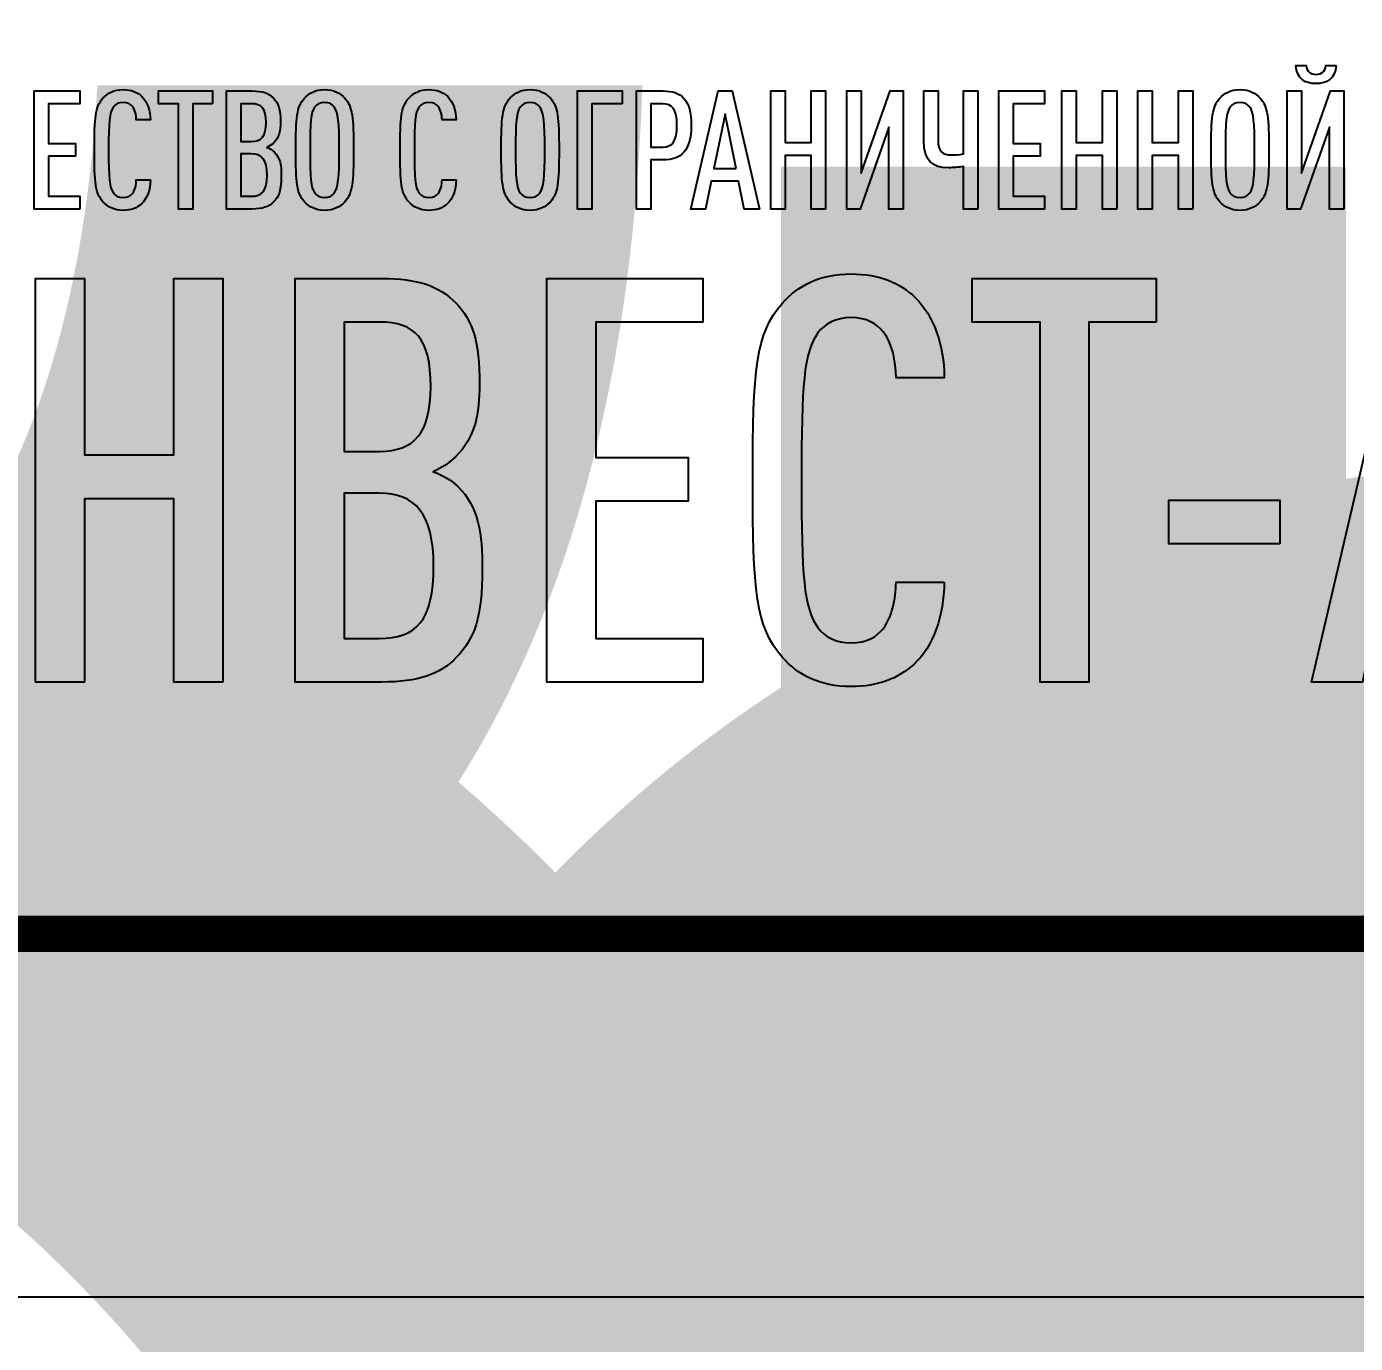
# Model space of a CAD drawing. Header units: millimetres. Extents: x 1642 to 8783, y 1095 to 5441.
# Drawn here: x 6138.16 to 6156.44, y 1174.39 to 1192.5 of the extents above; entities that cross this region are included whole.
import ezdxf
from ezdxf.enums import TextEntityAlignment as Align

# ---------------------------------------------------------------- set-up
doc = ezdxf.new("R2018")
doc.units = ezdxf.units.MM
doc.layers.add('layer 1', color=7, linetype='Continuous')
doc.layers.add('Размеры на чертеже', color=250, linetype='Continuous', lineweight=25)
doc.styles.add('-ISOCPEUR-', font='isocpeur.ttf')
doc.styles.get("Standard").update_dxf_attribs({"font": 'arial.ttf'})

# ---------------------------------------------------------------- blocks, each defined once
blk = doc.blocks.new('*U307')
blk.add_attdef('РАЗРАБОТАЛ', text='', height=2.5).set_placement((721.501, -264.224), align=Align.MIDDLE_LEFT)
at = {"flags": 8}
for tag, height, p in [('ДАТА', 2.5, (761.074, -264.402)), ('ЛИСТ', 3, (857.388, -271.915)), ('ЛИСТОВ', 3, (874.888, -271.915))]:
    blk.add_attdef(tag, text='', height=height, dxfattribs=at).set_placement(p, align=Align.MIDDLE_CENTER)
blk.add_attdef('ПРОВЕРИЛ', (721.749, -270.729), '', height=2.5)
at = {"lineweight": 30, "flags": 104}
for tag, p in [('ТЕПЛОВЫЕ_СЕТИ', (801, -269.5)), ('ИМЯ_ЧЕРТЕЖА', (801, -284.5))]:
    blk.add_attdef(tag, text='', height=3, dxfattribs=at).set_placement(p, align=Align.MIDDLE_CENTER)
at = {"style": '-ISOCPEUR-', "flags": 8}
blk.add_attdef('ФОРМАТ', text='', height=3, dxfattribs=at).set_placement((851.972, -294.745), align=Align.MIDDLE_CENTER)
blk = doc.blocks.new('Лого')
at = {"layer": 'layer 1', "color": 159}
for points, knots in [([(6.6198, 2.3792), (6.6198, 2.3792), (6.5883, 2.3792), (6.5883, 2.3792), (6.5883, 2.3792), (6.5862, 2.3604), (6.5751, 2.3523), (6.5583, 2.3523), (6.5583, 2.3523), (6.5415, 2.3523), (6.5304, 2.3604), (6.5283, 2.3792), (6.5283, 2.3792), (6.5283, 2.3792), (6.4968, 2.3792), (6.4968, 2.3792), (6.4968, 2.3792), (6.4994, 2.3391), (6.5243, 2.3239), (6.5583, 2.3239), (6.5583, 2.3239), (6.5923, 2.3239), (6.6172, 2.3391), (6.6198, 2.3792)], [0, 0, 0, 0, 0.142857, 0.142857, 0.142857, 0.142857, 0.285714, 0.285714, 0.285714, 0.285714, 0.428571, 0.428571, 0.428571, 0.428571, 0.571429, 0.571429, 0.571429, 0.571429, 0.714286, 0.714286, 0.714286, 0.714286, 1, 1, 1, 1]), ([(2.7733, 1.9399), (2.7733, 1.9399), (2.7733, 1.979), (2.7733, 1.979), (2.7733, 1.979), (2.7733, 1.979), (2.6773, 1.979), (2.6773, 1.979), (2.6773, 1.979), (2.6773, 1.979), (2.6773, 2.1019), (2.6773, 2.1019), (2.6773, 2.1019), (2.6773, 2.1019), (2.7601, 2.1019), (2.7601, 2.1019), (2.7601, 2.1019), (2.7601, 2.1019), (2.7601, 2.141), (2.7601, 2.141), (2.7601, 2.141), (2.7601, 2.141), (2.6773, 2.141), (2.6773, 2.141), (2.6773, 2.141), (2.6773, 2.141), (2.6773, 2.2624), (2.6773, 2.2624), (2.6773, 2.2624), (2.6773, 2.2624), (2.7733, 2.2624), (2.7733, 2.2624), (2.7733, 2.2624), (2.7733, 2.2624), (2.7733, 2.3015), (2.7733, 2.3015), (2.7733, 2.3015), (2.7733, 2.3015), (2.6336, 2.3015), (2.6336, 2.3015), (2.6336, 2.3015), (2.6336, 2.3015), (2.6336, 1.9399), (2.6336, 1.9399), (2.6336, 1.9399), (2.6336, 1.9399), (2.7733, 1.9399), (2.7733, 1.9399)], [0, 0, 0, 0, 0.076923, 0.076923, 0.076923, 0.076923, 0.153846, 0.153846, 0.153846, 0.153846, 0.230769, 0.230769, 0.230769, 0.230769, 0.307692, 0.307692, 0.307692, 0.307692, 0.384615, 0.384615, 0.384615, 0.384615, 0.461538, 0.461538, 0.461538, 0.461538, 0.538462, 0.538462, 0.538462, 0.538462, 0.615385, 0.615385, 0.615385, 0.615385, 0.692308, 0.692308, 0.692308, 0.692308, 0.769231, 0.769231, 0.769231, 0.769231, 0.846154, 0.846154, 0.846154, 0.846154, 1, 1, 1, 1]), ([(2.9897, 2.0293), (2.9897, 2.0293), (2.9465, 2.0293), (2.9465, 2.0293), (2.9465, 2.0293), (2.946, 2.014), (2.9429, 1.9983), (2.9348, 1.9876), (2.9348, 1.9876), (2.9292, 1.9805), (2.9201, 1.9749), (2.9064, 1.9749), (2.9064, 1.9749), (2.8921, 1.9749), (2.8825, 1.9805), (2.8764, 1.9886), (2.8764, 1.9886), (2.8637, 2.0059), (2.8617, 2.0349), (2.8617, 2.1207), (2.8617, 2.1207), (2.8617, 2.2065), (2.8637, 2.2355), (2.8764, 2.2528), (2.8764, 2.2528), (2.8825, 2.2609), (2.8921, 2.2665), (2.9064, 2.2665), (2.9064, 2.2665), (2.9201, 2.2665), (2.9292, 2.2609), (2.9348, 2.2538), (2.9348, 2.2538), (2.9434, 2.2431), (2.946, 2.2279), (2.9465, 2.2126), (2.9465, 2.2126), (2.9465, 2.2126), (2.9897, 2.2126), (2.9897, 2.2126), (2.9897, 2.2126), (2.9891, 2.2421), (2.9805, 2.268), (2.9638, 2.2843), (2.9638, 2.2843), (2.9495, 2.298), (2.9318, 2.3056), (2.9064, 2.3056), (2.9064, 2.3056), (2.8779, 2.3056), (2.8581, 2.2949), (2.8444, 2.2792), (2.8444, 2.2792), (2.8205, 2.2517), (2.818, 2.2208), (2.818, 2.1207), (2.818, 2.1207), (2.818, 2.0206), (2.8205, 1.9897), (2.8444, 1.9622), (2.8444, 1.9622), (2.8581, 1.9465), (2.8779, 1.9358), (2.9064, 1.9358), (2.9064, 1.9358), (2.9302, 1.9358), (2.948, 1.9429), (2.9622, 1.9556), (2.9622, 1.9556), (2.98, 1.9719), (2.9891, 1.9988), (2.9897, 2.0293)], [0, 0, 0, 0, 0.052632, 0.052632, 0.052632, 0.052632, 0.105263, 0.105263, 0.105263, 0.105263, 0.157895, 0.157895, 0.157895, 0.157895, 0.210526, 0.210526, 0.210526, 0.210526, 0.263158, 0.263158, 0.263158, 0.263158, 0.315789, 0.315789, 0.315789, 0.315789, 0.368421, 0.368421, 0.368421, 0.368421, 0.421053, 0.421053, 0.421053, 0.421053, 0.473684, 0.473684, 0.473684, 0.473684, 0.526316, 0.526316, 0.526316, 0.526316, 0.578947, 0.578947, 0.578947, 0.578947, 0.631579, 0.631579, 0.631579, 0.631579, 0.684211, 0.684211, 0.684211, 0.684211, 0.736842, 0.736842, 0.736842, 0.736842, 0.789474, 0.789474, 0.789474, 0.789474, 0.842105, 0.842105, 0.842105, 0.842105, 0.894737, 0.894737, 0.894737, 0.894737, 1, 1, 1, 1]), ([(3.1796, 2.2624), (3.1796, 2.2624), (3.1796, 2.3015), (3.1796, 2.3015), (3.1796, 2.3015), (3.1796, 2.3015), (3.0145, 2.3015), (3.0145, 2.3015), (3.0145, 2.3015), (3.0145, 2.3015), (3.0145, 2.2624), (3.0145, 2.2624), (3.0145, 2.2624), (3.0145, 2.2624), (3.0755, 2.2624), (3.0755, 2.2624), (3.0755, 2.2624), (3.0755, 2.2624), (3.0755, 1.9399), (3.0755, 1.9399), (3.0755, 1.9399), (3.0755, 1.9399), (3.1192, 1.9399), (3.1192, 1.9399), (3.1192, 1.9399), (3.1192, 1.9399), (3.1192, 2.2624), (3.1192, 2.2624), (3.1192, 2.2624), (3.1192, 2.2624), (3.1796, 2.2624), (3.1796, 2.2624)], [0, 0, 0, 0, 0.111111, 0.111111, 0.111111, 0.111111, 0.222222, 0.222222, 0.222222, 0.222222, 0.333333, 0.333333, 0.333333, 0.333333, 0.444444, 0.444444, 0.444444, 0.444444, 0.555556, 0.555556, 0.555556, 0.555556, 0.666667, 0.666667, 0.666667, 0.666667, 0.777778, 0.777778, 0.777778, 0.777778, 1, 1, 1, 1]), ([(3.3904, 2.0415), (3.3904, 2.0725), (3.3874, 2.0968), (3.3686, 2.1151), (3.3686, 2.1151), (3.3625, 2.1207), (3.3543, 2.1258), (3.3462, 2.1283), (3.3462, 2.1283), (3.3533, 2.1314), (3.3604, 2.1359), (3.3665, 2.142), (3.3665, 2.142), (3.3843, 2.1593), (3.3879, 2.1806), (3.3879, 2.2065), (3.3879, 2.2065), (3.3879, 2.2457), (3.3823, 2.2634), (3.3665, 2.2797), (3.3665, 2.2797), (3.3518, 2.2949), (3.3325, 2.3015), (3.3005, 2.3015), (3.3005, 2.3015), (3.3005, 2.3015), (3.2228, 2.3015), (3.2228, 2.3015), (3.2228, 2.3015), (3.2228, 2.3015), (3.2228, 1.9399), (3.2228, 1.9399), (3.2228, 1.9399), (3.2228, 1.9399), (3.3005, 1.9399), (3.3005, 1.9399), (3.3005, 1.9399), (3.3325, 1.9399), (3.3523, 1.9465), (3.367, 1.9617), (3.367, 1.9617), (3.3833, 1.9785), (3.3904, 1.9978), (3.3904, 2.0415)], [0, 0, 0, 0, 0.083333, 0.083333, 0.083333, 0.083333, 0.166667, 0.166667, 0.166667, 0.166667, 0.25, 0.25, 0.25, 0.25, 0.333333, 0.333333, 0.333333, 0.333333, 0.416667, 0.416667, 0.416667, 0.416667, 0.5, 0.5, 0.5, 0.5, 0.583333, 0.583333, 0.583333, 0.583333, 0.666667, 0.666667, 0.666667, 0.666667, 0.75, 0.75, 0.75, 0.75, 0.833333, 0.833333, 0.833333, 0.833333, 1, 1, 1, 1]), ([(3.6114, 2.1207), (3.6114, 2.2208), (3.6083, 2.2533), (3.5849, 2.2792), (3.5849, 2.2792), (3.5707, 2.2949), (3.5514, 2.3056), (3.523, 2.3056), (3.523, 2.3056), (3.4945, 2.3056), (3.4752, 2.2949), (3.461, 2.2792), (3.461, 2.2792), (3.4376, 2.2533), (3.4346, 2.2208), (3.4346, 2.1207), (3.4346, 2.1207), (3.4346, 2.0206), (3.4376, 1.9881), (3.461, 1.9622), (3.461, 1.9622), (3.4752, 1.9465), (3.4945, 1.9358), (3.523, 1.9358), (3.523, 1.9358), (3.5514, 1.9358), (3.5707, 1.9465), (3.5849, 1.9622), (3.5849, 1.9622), (3.6083, 1.9881), (3.6114, 2.0206), (3.6114, 2.1207)], [0, 0, 0, 0, 0.111111, 0.111111, 0.111111, 0.111111, 0.222222, 0.222222, 0.222222, 0.222222, 0.333333, 0.333333, 0.333333, 0.333333, 0.444444, 0.444444, 0.444444, 0.444444, 0.555556, 0.555556, 0.555556, 0.555556, 0.666667, 0.666667, 0.666667, 0.666667, 0.777778, 0.777778, 0.777778, 0.777778, 1, 1, 1, 1]), ([(3.9258, 2.0293), (3.9258, 2.0293), (3.8826, 2.0293), (3.8826, 2.0293), (3.8826, 2.0293), (3.8821, 2.014), (3.879, 1.9983), (3.8709, 1.9876), (3.8709, 1.9876), (3.8653, 1.9805), (3.8562, 1.9749), (3.8425, 1.9749), (3.8425, 1.9749), (3.8282, 1.9749), (3.8186, 1.9805), (3.8125, 1.9886), (3.8125, 1.9886), (3.7998, 2.0059), (3.7978, 2.0349), (3.7978, 2.1207), (3.7978, 2.1207), (3.7978, 2.2065), (3.7998, 2.2355), (3.8125, 2.2528), (3.8125, 2.2528), (3.8186, 2.2609), (3.8282, 2.2665), (3.8425, 2.2665), (3.8425, 2.2665), (3.8562, 2.2665), (3.8653, 2.2609), (3.8709, 2.2538), (3.8709, 2.2538), (3.8795, 2.2431), (3.8821, 2.2279), (3.8826, 2.2126), (3.8826, 2.2126), (3.8826, 2.2126), (3.9258, 2.2126), (3.9258, 2.2126), (3.9258, 2.2126), (3.9252, 2.2421), (3.9166, 2.268), (3.8999, 2.2843), (3.8999, 2.2843), (3.8856, 2.298), (3.8679, 2.3056), (3.8425, 2.3056), (3.8425, 2.3056), (3.814, 2.3056), (3.7942, 2.2949), (3.7805, 2.2792), (3.7805, 2.2792), (3.7566, 2.2517), (3.7541, 2.2208), (3.7541, 2.1207), (3.7541, 2.1207), (3.7541, 2.0206), (3.7566, 1.9897), (3.7805, 1.9622), (3.7805, 1.9622), (3.7942, 1.9465), (3.814, 1.9358), (3.8425, 1.9358), (3.8425, 1.9358), (3.8663, 1.9358), (3.8841, 1.9429), (3.8983, 1.9556), (3.8983, 1.9556), (3.9161, 1.9719), (3.9252, 1.9988), (3.9258, 2.0293)], [0, 0, 0, 0, 0.052632, 0.052632, 0.052632, 0.052632, 0.105263, 0.105263, 0.105263, 0.105263, 0.157895, 0.157895, 0.157895, 0.157895, 0.210526, 0.210526, 0.210526, 0.210526, 0.263158, 0.263158, 0.263158, 0.263158, 0.315789, 0.315789, 0.315789, 0.315789, 0.368421, 0.368421, 0.368421, 0.368421, 0.421053, 0.421053, 0.421053, 0.421053, 0.473684, 0.473684, 0.473684, 0.473684, 0.526316, 0.526316, 0.526316, 0.526316, 0.578947, 0.578947, 0.578947, 0.578947, 0.631579, 0.631579, 0.631579, 0.631579, 0.684211, 0.684211, 0.684211, 0.684211, 0.736842, 0.736842, 0.736842, 0.736842, 0.789474, 0.789474, 0.789474, 0.789474, 0.842105, 0.842105, 0.842105, 0.842105, 0.894737, 0.894737, 0.894737, 0.894737, 1, 1, 1, 1]), ([(4.2407, 2.1207), (4.2407, 2.2208), (4.2376, 2.2533), (4.2143, 2.2792), (4.2143, 2.2792), (4.2, 2.2949), (4.1807, 2.3056), (4.1523, 2.3056), (4.1523, 2.3056), (4.1238, 2.3056), (4.1045, 2.2949), (4.0903, 2.2792), (4.0903, 2.2792), (4.067, 2.2533), (4.0639, 2.2208), (4.0639, 2.1207), (4.0639, 2.1207), (4.0639, 2.0206), (4.067, 1.9881), (4.0903, 1.9622), (4.0903, 1.9622), (4.1045, 1.9465), (4.1238, 1.9358), (4.1523, 1.9358), (4.1523, 1.9358), (4.1807, 1.9358), (4.2, 1.9465), (4.2143, 1.9622), (4.2143, 1.9622), (4.2376, 1.9881), (4.2407, 2.0206), (4.2407, 2.1207)], [0, 0, 0, 0, 0.111111, 0.111111, 0.111111, 0.111111, 0.222222, 0.222222, 0.222222, 0.222222, 0.333333, 0.333333, 0.333333, 0.333333, 0.444444, 0.444444, 0.444444, 0.444444, 0.555556, 0.555556, 0.555556, 0.555556, 0.666667, 0.666667, 0.666667, 0.666667, 0.777778, 0.777778, 0.777778, 0.777778, 1, 1, 1, 1]), ([(4.4337, 2.2624), (4.4337, 2.2624), (4.4337, 2.3015), (4.4337, 2.3015), (4.4337, 2.3015), (4.4337, 2.3015), (4.297, 2.3015), (4.297, 2.3015), (4.297, 2.3015), (4.297, 2.3015), (4.297, 1.9399), (4.297, 1.9399), (4.297, 1.9399), (4.297, 1.9399), (4.3407, 1.9399), (4.3407, 1.9399), (4.3407, 1.9399), (4.3407, 1.9399), (4.3407, 2.2624), (4.3407, 2.2624), (4.3407, 2.2624), (4.3407, 2.2624), (4.4337, 2.2624), (4.4337, 2.2624)], [0, 0, 0, 0, 0.142857, 0.142857, 0.142857, 0.142857, 0.285714, 0.285714, 0.285714, 0.285714, 0.428571, 0.428571, 0.428571, 0.428571, 0.571429, 0.571429, 0.571429, 0.571429, 0.714286, 0.714286, 0.714286, 0.714286, 1, 1, 1, 1]), ([(4.6455, 2.1959), (4.6455, 2.2761), (4.6145, 2.3015), (4.5596, 2.3015), (4.5596, 2.3015), (4.5596, 2.3015), (4.4784, 2.3015), (4.4784, 2.3015), (4.4784, 2.3015), (4.4784, 2.3015), (4.4784, 1.9399), (4.4784, 1.9399), (4.4784, 1.9399), (4.4784, 1.9399), (4.522, 1.9399), (4.522, 1.9399), (4.522, 1.9399), (4.522, 1.9399), (4.522, 2.0907), (4.522, 2.0907), (4.522, 2.0907), (4.522, 2.0907), (4.5596, 2.0907), (4.5596, 2.0907), (4.5596, 2.0907), (4.6135, 2.0907), (4.6455, 2.1166), (4.6455, 2.1959)], [0, 0, 0, 0, 0.125, 0.125, 0.125, 0.125, 0.25, 0.25, 0.25, 0.25, 0.375, 0.375, 0.375, 0.375, 0.5, 0.5, 0.5, 0.5, 0.625, 0.625, 0.625, 0.625, 0.75, 0.75, 0.75, 0.75, 1, 1, 1, 1]), ([(4.8542, 1.9399), (4.8542, 1.9399), (4.7704, 2.3015), (4.7704, 2.3015), (4.7704, 2.3015), (4.7704, 2.3015), (4.7283, 2.3015), (4.7283, 2.3015), (4.7283, 2.3015), (4.7283, 2.3015), (4.6439, 1.9399), (4.6439, 1.9399), (4.6439, 1.9399), (4.6439, 1.9399), (4.6897, 1.9399), (4.6897, 1.9399), (4.6897, 1.9399), (4.6897, 1.9399), (4.7069, 2.0252), (4.7069, 2.0252), (4.7069, 2.0252), (4.7069, 2.0252), (4.7907, 2.0252), (4.7907, 2.0252), (4.7907, 2.0252), (4.7907, 2.0252), (4.808, 1.9399), (4.808, 1.9399), (4.808, 1.9399), (4.808, 1.9399), (4.8542, 1.9399), (4.8542, 1.9399)], [0, 0, 0, 0, 0.111111, 0.111111, 0.111111, 0.111111, 0.222222, 0.222222, 0.222222, 0.222222, 0.333333, 0.333333, 0.333333, 0.333333, 0.444444, 0.444444, 0.444444, 0.444444, 0.555556, 0.555556, 0.555556, 0.555556, 0.666667, 0.666667, 0.666667, 0.666667, 0.777778, 0.777778, 0.777778, 0.777778, 1, 1, 1, 1]), ([(5.0569, 1.9399), (5.0569, 1.9399), (5.0569, 2.3015), (5.0569, 2.3015), (5.0569, 2.3015), (5.0569, 2.3015), (5.0132, 2.3015), (5.0132, 2.3015), (5.0132, 2.3015), (5.0132, 2.3015), (5.0132, 2.1436), (5.0132, 2.1436), (5.0132, 2.1436), (5.0132, 2.1436), (4.933, 2.1436), (4.933, 2.1436), (4.933, 2.1436), (4.933, 2.1436), (4.933, 2.3015), (4.933, 2.3015), (4.933, 2.3015), (4.933, 2.3015), (4.8893, 2.3015), (4.8893, 2.3015), (4.8893, 2.3015), (4.8893, 2.3015), (4.8893, 1.9399), (4.8893, 1.9399), (4.8893, 1.9399), (4.8893, 1.9399), (4.933, 1.9399), (4.933, 1.9399), (4.933, 1.9399), (4.933, 1.9399), (4.933, 2.1039), (4.933, 2.1039), (4.933, 2.1039), (4.933, 2.1039), (5.0132, 2.1039), (5.0132, 2.1039), (5.0132, 2.1039), (5.0132, 2.1039), (5.0132, 1.9399), (5.0132, 1.9399), (5.0132, 1.9399), (5.0132, 1.9399), (5.0569, 1.9399), (5.0569, 1.9399)], [0, 0, 0, 0, 0.076923, 0.076923, 0.076923, 0.076923, 0.153846, 0.153846, 0.153846, 0.153846, 0.230769, 0.230769, 0.230769, 0.230769, 0.307692, 0.307692, 0.307692, 0.307692, 0.384615, 0.384615, 0.384615, 0.384615, 0.461538, 0.461538, 0.461538, 0.461538, 0.538462, 0.538462, 0.538462, 0.538462, 0.615385, 0.615385, 0.615385, 0.615385, 0.692308, 0.692308, 0.692308, 0.692308, 0.769231, 0.769231, 0.769231, 0.769231, 0.846154, 0.846154, 0.846154, 0.846154, 1, 1, 1, 1]), ([(5.2946, 1.9399), (5.2946, 1.9399), (5.2946, 2.3015), (5.2946, 2.3015), (5.2946, 2.3015), (5.2946, 2.3015), (5.2545, 2.3015), (5.2545, 2.3015), (5.2545, 2.3015), (5.2545, 2.3015), (5.1656, 2.0501), (5.1656, 2.0501), (5.1656, 2.0501), (5.1656, 2.0501), (5.1656, 2.3015), (5.1656, 2.3015), (5.1656, 2.3015), (5.1656, 2.3015), (5.1219, 2.3015), (5.1219, 2.3015), (5.1219, 2.3015), (5.1219, 2.3015), (5.1219, 1.9399), (5.1219, 1.9399), (5.1219, 1.9399), (5.1219, 1.9399), (5.1625, 1.9399), (5.1625, 1.9399), (5.1625, 1.9399), (5.1625, 1.9399), (5.2509, 2.1908), (5.2509, 2.1908), (5.2509, 2.1908), (5.2509, 2.1908), (5.2509, 1.9399), (5.2509, 1.9399), (5.2509, 1.9399), (5.2509, 1.9399), (5.2946, 1.9399), (5.2946, 1.9399)], [0, 0, 0, 0, 0.090909, 0.090909, 0.090909, 0.090909, 0.181818, 0.181818, 0.181818, 0.181818, 0.272727, 0.272727, 0.272727, 0.272727, 0.363636, 0.363636, 0.363636, 0.363636, 0.454545, 0.454545, 0.454545, 0.454545, 0.545455, 0.545455, 0.545455, 0.545455, 0.636364, 0.636364, 0.636364, 0.636364, 0.727273, 0.727273, 0.727273, 0.727273, 0.818182, 0.818182, 0.818182, 0.818182, 1, 1, 1, 1]), ([(5.5227, 1.9399), (5.5227, 1.9399), (5.5227, 2.3015), (5.5227, 2.3015), (5.5227, 2.3015), (5.5227, 2.3015), (5.479, 2.3015), (5.479, 2.3015), (5.479, 2.3015), (5.479, 2.3015), (5.479, 2.1085), (5.479, 2.1085), (5.479, 2.1085), (5.4658, 2.1065), (5.4546, 2.1055), (5.4404, 2.1055), (5.4404, 2.1055), (5.4165, 2.1055), (5.4013, 2.1141), (5.4013, 2.1532), (5.4013, 2.1532), (5.4013, 2.1532), (5.4013, 2.3015), (5.4013, 2.3015), (5.4013, 2.3015), (5.4013, 2.3015), (5.3576, 2.3015), (5.3576, 2.3015), (5.3576, 2.3015), (5.3576, 2.3015), (5.3576, 2.1486), (5.3576, 2.1486), (5.3576, 2.1486), (5.3576, 2.0867), (5.384, 2.0664), (5.4338, 2.0664), (5.4338, 2.0664), (5.4485, 2.0664), (5.4627, 2.0674), (5.479, 2.0699), (5.479, 2.0699), (5.479, 2.0699), (5.479, 1.9399), (5.479, 1.9399), (5.479, 1.9399), (5.479, 1.9399), (5.5227, 1.9399), (5.5227, 1.9399)], [0, 0, 0, 0, 0.076923, 0.076923, 0.076923, 0.076923, 0.153846, 0.153846, 0.153846, 0.153846, 0.230769, 0.230769, 0.230769, 0.230769, 0.307692, 0.307692, 0.307692, 0.307692, 0.384615, 0.384615, 0.384615, 0.384615, 0.461538, 0.461538, 0.461538, 0.461538, 0.538462, 0.538462, 0.538462, 0.538462, 0.615385, 0.615385, 0.615385, 0.615385, 0.692308, 0.692308, 0.692308, 0.692308, 0.769231, 0.769231, 0.769231, 0.769231, 0.846154, 0.846154, 0.846154, 0.846154, 1, 1, 1, 1]), ([(5.7273, 1.9399), (5.7273, 1.9399), (5.7273, 1.979), (5.7273, 1.979), (5.7273, 1.979), (5.7273, 1.979), (5.6314, 1.979), (5.6314, 1.979), (5.6314, 1.979), (5.6314, 1.979), (5.6314, 2.1019), (5.6314, 2.1019), (5.6314, 2.1019), (5.6314, 2.1019), (5.7141, 2.1019), (5.7141, 2.1019), (5.7141, 2.1019), (5.7141, 2.1019), (5.7141, 2.141), (5.7141, 2.141), (5.7141, 2.141), (5.7141, 2.141), (5.6314, 2.141), (5.6314, 2.141), (5.6314, 2.141), (5.6314, 2.141), (5.6314, 2.2624), (5.6314, 2.2624), (5.6314, 2.2624), (5.6314, 2.2624), (5.7273, 2.2624), (5.7273, 2.2624), (5.7273, 2.2624), (5.7273, 2.2624), (5.7273, 2.3015), (5.7273, 2.3015), (5.7273, 2.3015), (5.7273, 2.3015), (5.5877, 2.3015), (5.5877, 2.3015), (5.5877, 2.3015), (5.5877, 2.3015), (5.5877, 1.9399), (5.5877, 1.9399), (5.5877, 1.9399), (5.5877, 1.9399), (5.7273, 1.9399), (5.7273, 1.9399)], [0, 0, 0, 0, 0.076923, 0.076923, 0.076923, 0.076923, 0.153846, 0.153846, 0.153846, 0.153846, 0.230769, 0.230769, 0.230769, 0.230769, 0.307692, 0.307692, 0.307692, 0.307692, 0.384615, 0.384615, 0.384615, 0.384615, 0.461538, 0.461538, 0.461538, 0.461538, 0.538462, 0.538462, 0.538462, 0.538462, 0.615385, 0.615385, 0.615385, 0.615385, 0.692308, 0.692308, 0.692308, 0.692308, 0.769231, 0.769231, 0.769231, 0.769231, 0.846154, 0.846154, 0.846154, 0.846154, 1, 1, 1, 1]), ([(5.9483, 1.9399), (5.9483, 1.9399), (5.9483, 2.3015), (5.9483, 2.3015), (5.9483, 2.3015), (5.9483, 2.3015), (5.9046, 2.3015), (5.9046, 2.3015), (5.9046, 2.3015), (5.9046, 2.3015), (5.9046, 2.1436), (5.9046, 2.1436), (5.9046, 2.1436), (5.9046, 2.1436), (5.8244, 2.1436), (5.8244, 2.1436), (5.8244, 2.1436), (5.8244, 2.1436), (5.8244, 2.3015), (5.8244, 2.3015), (5.8244, 2.3015), (5.8244, 2.3015), (5.7807, 2.3015), (5.7807, 2.3015), (5.7807, 2.3015), (5.7807, 2.3015), (5.7807, 1.9399), (5.7807, 1.9399), (5.7807, 1.9399), (5.7807, 1.9399), (5.8244, 1.9399), (5.8244, 1.9399), (5.8244, 1.9399), (5.8244, 1.9399), (5.8244, 2.1039), (5.8244, 2.1039), (5.8244, 2.1039), (5.8244, 2.1039), (5.9046, 2.1039), (5.9046, 2.1039), (5.9046, 2.1039), (5.9046, 2.1039), (5.9046, 1.9399), (5.9046, 1.9399), (5.9046, 1.9399), (5.9046, 1.9399), (5.9483, 1.9399), (5.9483, 1.9399)], [0, 0, 0, 0, 0.076923, 0.076923, 0.076923, 0.076923, 0.153846, 0.153846, 0.153846, 0.153846, 0.230769, 0.230769, 0.230769, 0.230769, 0.307692, 0.307692, 0.307692, 0.307692, 0.384615, 0.384615, 0.384615, 0.384615, 0.461538, 0.461538, 0.461538, 0.461538, 0.538462, 0.538462, 0.538462, 0.538462, 0.615385, 0.615385, 0.615385, 0.615385, 0.692308, 0.692308, 0.692308, 0.692308, 0.769231, 0.769231, 0.769231, 0.769231, 0.846154, 0.846154, 0.846154, 0.846154, 1, 1, 1, 1]), ([(6.1809, 1.9399), (6.1809, 1.9399), (6.1809, 2.3015), (6.1809, 2.3015), (6.1809, 2.3015), (6.1809, 2.3015), (6.1372, 2.3015), (6.1372, 2.3015), (6.1372, 2.3015), (6.1372, 2.3015), (6.1372, 2.1436), (6.1372, 2.1436), (6.1372, 2.1436), (6.1372, 2.1436), (6.057, 2.1436), (6.057, 2.1436), (6.057, 2.1436), (6.057, 2.1436), (6.057, 2.3015), (6.057, 2.3015), (6.057, 2.3015), (6.057, 2.3015), (6.0133, 2.3015), (6.0133, 2.3015), (6.0133, 2.3015), (6.0133, 2.3015), (6.0133, 1.9399), (6.0133, 1.9399), (6.0133, 1.9399), (6.0133, 1.9399), (6.057, 1.9399), (6.057, 1.9399), (6.057, 1.9399), (6.057, 1.9399), (6.057, 2.1039), (6.057, 2.1039), (6.057, 2.1039), (6.057, 2.1039), (6.1372, 2.1039), (6.1372, 2.1039), (6.1372, 2.1039), (6.1372, 2.1039), (6.1372, 1.9399), (6.1372, 1.9399), (6.1372, 1.9399), (6.1372, 1.9399), (6.1809, 1.9399), (6.1809, 1.9399)], [0, 0, 0, 0, 0.076923, 0.076923, 0.076923, 0.076923, 0.153846, 0.153846, 0.153846, 0.153846, 0.230769, 0.230769, 0.230769, 0.230769, 0.307692, 0.307692, 0.307692, 0.307692, 0.384615, 0.384615, 0.384615, 0.384615, 0.461538, 0.461538, 0.461538, 0.461538, 0.538462, 0.538462, 0.538462, 0.538462, 0.615385, 0.615385, 0.615385, 0.615385, 0.692308, 0.692308, 0.692308, 0.692308, 0.769231, 0.769231, 0.769231, 0.769231, 0.846154, 0.846154, 0.846154, 0.846154, 1, 1, 1, 1]), ([(6.4141, 2.1207), (6.4141, 2.2208), (6.411, 2.2533), (6.3877, 2.2792), (6.3877, 2.2792), (6.3734, 2.2949), (6.3541, 2.3056), (6.3257, 2.3056), (6.3257, 2.3056), (6.2972, 2.3056), (6.2779, 2.2949), (6.2637, 2.2792), (6.2637, 2.2792), (6.2404, 2.2533), (6.2373, 2.2208), (6.2373, 2.1207), (6.2373, 2.1207), (6.2373, 2.0206), (6.2404, 1.9881), (6.2637, 1.9622), (6.2637, 1.9622), (6.2779, 1.9465), (6.2972, 1.9358), (6.3257, 1.9358), (6.3257, 1.9358), (6.3541, 1.9358), (6.3734, 1.9465), (6.3877, 1.9622), (6.3877, 1.9622), (6.411, 1.9881), (6.4141, 2.0206), (6.4141, 2.1207)], [0, 0, 0, 0, 0.111111, 0.111111, 0.111111, 0.111111, 0.222222, 0.222222, 0.222222, 0.222222, 0.333333, 0.333333, 0.333333, 0.333333, 0.444444, 0.444444, 0.444444, 0.444444, 0.555556, 0.555556, 0.555556, 0.555556, 0.666667, 0.666667, 0.666667, 0.666667, 0.777778, 0.777778, 0.777778, 0.777778, 1, 1, 1, 1]), ([(6.6431, 1.9399), (6.6431, 1.9399), (6.6431, 2.3015), (6.6431, 2.3015), (6.6431, 2.3015), (6.6431, 2.3015), (6.603, 2.3015), (6.603, 2.3015), (6.603, 2.3015), (6.603, 2.3015), (6.5141, 2.0501), (6.5141, 2.0501), (6.5141, 2.0501), (6.5141, 2.0501), (6.5141, 2.3015), (6.5141, 2.3015), (6.5141, 2.3015), (6.5141, 2.3015), (6.4704, 2.3015), (6.4704, 2.3015), (6.4704, 2.3015), (6.4704, 2.3015), (6.4704, 1.9399), (6.4704, 1.9399), (6.4704, 1.9399), (6.4704, 1.9399), (6.5111, 1.9399), (6.5111, 1.9399), (6.5111, 1.9399), (6.5111, 1.9399), (6.5994, 2.1908), (6.5994, 2.1908), (6.5994, 2.1908), (6.5994, 2.1908), (6.5994, 1.9399), (6.5994, 1.9399), (6.5994, 1.9399), (6.5994, 1.9399), (6.6431, 1.9399), (6.6431, 1.9399)], [0, 0, 0, 0, 0.090909, 0.090909, 0.090909, 0.090909, 0.181818, 0.181818, 0.181818, 0.181818, 0.272727, 0.272727, 0.272727, 0.272727, 0.363636, 0.363636, 0.363636, 0.363636, 0.454545, 0.454545, 0.454545, 0.454545, 0.545455, 0.545455, 0.545455, 0.545455, 0.636364, 0.636364, 0.636364, 0.636364, 0.727273, 0.727273, 0.727273, 0.727273, 0.818182, 0.818182, 0.818182, 0.818182, 1, 1, 1, 1]), ([(3.3442, 2.2045), (3.3442, 2.1634), (3.3295, 2.1466), (3.2985, 2.1466), (3.2985, 2.1466), (3.2985, 2.1466), (3.2665, 2.1466), (3.2665, 2.1466), (3.2665, 2.1466), (3.2665, 2.1466), (3.2665, 2.2624), (3.2665, 2.2624), (3.2665, 2.2624), (3.2665, 2.2624), (3.2985, 2.2624), (3.2985, 2.2624), (3.2985, 2.2624), (3.33, 2.2624), (3.3442, 2.2482), (3.3442, 2.2045)], [0, 0, 0, 0, 0.166667, 0.166667, 0.166667, 0.166667, 0.333333, 0.333333, 0.333333, 0.333333, 0.5, 0.5, 0.5, 0.5, 0.666667, 0.666667, 0.666667, 0.666667, 1, 1, 1, 1]), ([(3.5677, 2.1207), (3.5677, 2.0349), (3.5651, 2.0059), (3.5524, 1.9886), (3.5524, 1.9886), (3.5463, 1.9805), (3.5372, 1.9749), (3.523, 1.9749), (3.523, 1.9749), (3.5088, 1.9749), (3.4991, 1.9805), (3.493, 1.9886), (3.493, 1.9886), (3.4803, 2.0059), (3.4783, 2.0349), (3.4783, 2.1207), (3.4783, 2.1207), (3.4783, 2.2065), (3.4803, 2.2355), (3.493, 2.2528), (3.493, 2.2528), (3.4991, 2.2609), (3.5088, 2.2665), (3.523, 2.2665), (3.523, 2.2665), (3.5372, 2.2665), (3.5463, 2.2609), (3.5524, 2.2528), (3.5524, 2.2528), (3.5651, 2.2355), (3.5677, 2.2065), (3.5677, 2.1207)], [0, 0, 0, 0, 0.111111, 0.111111, 0.111111, 0.111111, 0.222222, 0.222222, 0.222222, 0.222222, 0.333333, 0.333333, 0.333333, 0.333333, 0.444444, 0.444444, 0.444444, 0.444444, 0.555556, 0.555556, 0.555556, 0.555556, 0.666667, 0.666667, 0.666667, 0.666667, 0.777778, 0.777778, 0.777778, 0.777778, 1, 1, 1, 1]), ([(4.197, 2.1207), (4.197, 2.0349), (4.1944, 2.0059), (4.1817, 1.9886), (4.1817, 1.9886), (4.1756, 1.9805), (4.1665, 1.9749), (4.1523, 1.9749), (4.1523, 1.9749), (4.1381, 1.9749), (4.1284, 1.9805), (4.1223, 1.9886), (4.1223, 1.9886), (4.1096, 2.0059), (4.1076, 2.0349), (4.1076, 2.1207), (4.1076, 2.1207), (4.1076, 2.2065), (4.1096, 2.2355), (4.1223, 2.2528), (4.1223, 2.2528), (4.1284, 2.2609), (4.1381, 2.2665), (4.1523, 2.2665), (4.1523, 2.2665), (4.1665, 2.2665), (4.1756, 2.2609), (4.1817, 2.2528), (4.1817, 2.2528), (4.1944, 2.2355), (4.197, 2.2065), (4.197, 2.1207)], [0, 0, 0, 0, 0.111111, 0.111111, 0.111111, 0.111111, 0.222222, 0.222222, 0.222222, 0.222222, 0.333333, 0.333333, 0.333333, 0.333333, 0.444444, 0.444444, 0.444444, 0.444444, 0.555556, 0.555556, 0.555556, 0.555556, 0.666667, 0.666667, 0.666667, 0.666667, 0.777778, 0.777778, 0.777778, 0.777778, 1, 1, 1, 1]), ([(4.6018, 2.1959), (4.6018, 2.1476), (4.5876, 2.1298), (4.5581, 2.1298), (4.5581, 2.1298), (4.5581, 2.1298), (4.522, 2.1298), (4.522, 2.1298), (4.522, 2.1298), (4.522, 2.1298), (4.522, 2.2624), (4.522, 2.2624), (4.522, 2.2624), (4.522, 2.2624), (4.5581, 2.2624), (4.5581, 2.2624), (4.5581, 2.2624), (4.5876, 2.2624), (4.6018, 2.2446), (4.6018, 2.1959)], [0, 0, 0, 0, 0.166667, 0.166667, 0.166667, 0.166667, 0.333333, 0.333333, 0.333333, 0.333333, 0.5, 0.5, 0.5, 0.5, 0.666667, 0.666667, 0.666667, 0.666667, 1, 1, 1, 1]), ([(6.3704, 2.1207), (6.3704, 2.0349), (6.3678, 2.0059), (6.3551, 1.9886), (6.3551, 1.9886), (6.349, 1.9805), (6.3399, 1.9749), (6.3257, 1.9749), (6.3257, 1.9749), (6.3115, 1.9749), (6.3018, 1.9805), (6.2957, 1.9886), (6.2957, 1.9886), (6.283, 2.0059), (6.281, 2.0349), (6.281, 2.1207), (6.281, 2.1207), (6.281, 2.2065), (6.283, 2.2355), (6.2957, 2.2528), (6.2957, 2.2528), (6.3018, 2.2609), (6.3115, 2.2665), (6.3257, 2.2665), (6.3257, 2.2665), (6.3399, 2.2665), (6.349, 2.2609), (6.3551, 2.2528), (6.3551, 2.2528), (6.3678, 2.2355), (6.3704, 2.2065), (6.3704, 2.1207)], [0, 0, 0, 0, 0.111111, 0.111111, 0.111111, 0.111111, 0.222222, 0.222222, 0.222222, 0.222222, 0.333333, 0.333333, 0.333333, 0.333333, 0.444444, 0.444444, 0.444444, 0.444444, 0.555556, 0.555556, 0.555556, 0.555556, 0.666667, 0.666667, 0.666667, 0.666667, 0.777778, 0.777778, 0.777778, 0.777778, 1, 1, 1, 1]), ([(4.7826, 2.0643), (4.7826, 2.0643), (4.7151, 2.0643), (4.7151, 2.0643), (4.7151, 2.0643), (4.7151, 2.0643), (4.7491, 2.2309), (4.7491, 2.2309), (4.7491, 2.2309), (4.7491, 2.2309), (4.7826, 2.0643), (4.7826, 2.0643)], [0, 0, 0, 0, 0.25, 0.25, 0.25, 0.25, 0.5, 0.5, 0.5, 0.5, 1, 1, 1, 1]), ([(3.3467, 2.044), (3.3467, 1.9942), (3.331, 1.979), (3.298, 1.979), (3.298, 1.979), (3.298, 1.979), (3.2665, 1.979), (3.2665, 1.979), (3.2665, 1.979), (3.2665, 1.979), (3.2665, 2.109), (3.2665, 2.109), (3.2665, 2.109), (3.2665, 2.109), (3.298, 2.109), (3.298, 2.109), (3.298, 2.109), (3.3305, 2.109), (3.3467, 2.0907), (3.3467, 2.044)], [0, 0, 0, 0, 0.166667, 0.166667, 0.166667, 0.166667, 0.333333, 0.333333, 0.333333, 0.333333, 0.5, 0.5, 0.5, 0.5, 0.666667, 0.666667, 0.666667, 0.666667, 1, 1, 1, 1]), ([(3.211, 0.4914), (3.211, 0.4914), (3.211, 1.7272), (3.211, 1.7272), (3.211, 1.7272), (3.211, 1.7272), (3.0617, 1.7272), (3.0617, 1.7272), (3.0617, 1.7272), (3.0617, 1.7272), (3.0617, 1.1874), (3.0617, 1.1874), (3.0617, 1.1874), (3.0617, 1.1874), (2.7875, 1.1874), (2.7875, 1.1874), (2.7875, 1.1874), (2.7875, 1.1874), (2.7875, 1.7272), (2.7875, 1.7272), (2.7875, 1.7272), (2.7875, 1.7272), (2.6382, 1.7272), (2.6382, 1.7272), (2.6382, 1.7272), (2.6382, 1.7272), (2.6382, 0.4914), (2.6382, 0.4914), (2.6382, 0.4914), (2.6382, 0.4914), (2.7875, 0.4914), (2.7875, 0.4914), (2.7875, 0.4914), (2.7875, 0.4914), (2.7875, 1.052), (2.7875, 1.052), (2.7875, 1.052), (2.7875, 1.052), (3.0617, 1.052), (3.0617, 1.052), (3.0617, 1.052), (3.0617, 1.052), (3.0617, 0.4914), (3.0617, 0.4914), (3.0617, 0.4914), (3.0617, 0.4914), (3.211, 0.4914), (3.211, 0.4914)], [0, 0, 0, 0, 0.076923, 0.076923, 0.076923, 0.076923, 0.153846, 0.153846, 0.153846, 0.153846, 0.230769, 0.230769, 0.230769, 0.230769, 0.307692, 0.307692, 0.307692, 0.307692, 0.384615, 0.384615, 0.384615, 0.384615, 0.461538, 0.461538, 0.461538, 0.461538, 0.538462, 0.538462, 0.538462, 0.538462, 0.615385, 0.615385, 0.615385, 0.615385, 0.692308, 0.692308, 0.692308, 0.692308, 0.769231, 0.769231, 0.769231, 0.769231, 0.846154, 0.846154, 0.846154, 0.846154, 1, 1, 1, 1]), ([(4.0059, 0.8385), (4.0059, 0.9444), (3.9954, 1.0277), (3.9312, 1.0902), (3.9312, 1.0902), (3.9104, 1.1093), (3.8826, 1.1267), (3.8549, 1.1353), (3.8549, 1.1353), (3.8792, 1.1457), (3.9035, 1.1614), (3.9243, 1.1822), (3.9243, 1.1822), (3.985, 1.2412), (3.9972, 1.3141), (3.9972, 1.4026), (3.9972, 1.4026), (3.9972, 1.5363), (3.9781, 1.597), (3.9243, 1.6525), (3.9243, 1.6525), (3.8739, 1.7046), (3.808, 1.7272), (3.6987, 1.7272), (3.6987, 1.7272), (3.6987, 1.7272), (3.4331, 1.7272), (3.4331, 1.7272), (3.4331, 1.7272), (3.4331, 1.7272), (3.4331, 0.4914), (3.4331, 0.4914), (3.4331, 0.4914), (3.4331, 0.4914), (3.6987, 0.4914), (3.6987, 0.4914), (3.6987, 0.4914), (3.808, 0.4914), (3.8757, 0.514), (3.926, 0.5661), (3.926, 0.5661), (3.9816, 0.6233), (4.0059, 0.6893), (4.0059, 0.8385)], [0, 0, 0, 0, 0.083333, 0.083333, 0.083333, 0.083333, 0.166667, 0.166667, 0.166667, 0.166667, 0.25, 0.25, 0.25, 0.25, 0.333333, 0.333333, 0.333333, 0.333333, 0.416667, 0.416667, 0.416667, 0.416667, 0.5, 0.5, 0.5, 0.5, 0.583333, 0.583333, 0.583333, 0.583333, 0.666667, 0.666667, 0.666667, 0.666667, 0.75, 0.75, 0.75, 0.75, 0.833333, 0.833333, 0.833333, 0.833333, 1, 1, 1, 1]), ([(4.681, 0.4914), (4.681, 0.4914), (4.681, 0.6251), (4.681, 0.6251), (4.681, 0.6251), (4.681, 0.6251), (4.353, 0.6251), (4.353, 0.6251), (4.353, 0.6251), (4.353, 0.6251), (4.353, 1.0451), (4.353, 1.0451), (4.353, 1.0451), (4.353, 1.0451), (4.6359, 1.0451), (4.6359, 1.0451), (4.6359, 1.0451), (4.6359, 1.0451), (4.6359, 1.1787), (4.6359, 1.1787), (4.6359, 1.1787), (4.6359, 1.1787), (4.353, 1.1787), (4.353, 1.1787), (4.353, 1.1787), (4.353, 1.1787), (4.353, 1.5935), (4.353, 1.5935), (4.353, 1.5935), (4.353, 1.5935), (4.681, 1.5935), (4.681, 1.5935), (4.681, 1.5935), (4.681, 1.5935), (4.681, 1.7272), (4.681, 1.7272), (4.681, 1.7272), (4.681, 1.7272), (4.2037, 1.7272), (4.2037, 1.7272), (4.2037, 1.7272), (4.2037, 1.7272), (4.2037, 0.4914), (4.2037, 0.4914), (4.2037, 0.4914), (4.2037, 0.4914), (4.681, 0.4914), (4.681, 0.4914)], [0, 0, 0, 0, 0.076923, 0.076923, 0.076923, 0.076923, 0.153846, 0.153846, 0.153846, 0.153846, 0.230769, 0.230769, 0.230769, 0.230769, 0.307692, 0.307692, 0.307692, 0.307692, 0.384615, 0.384615, 0.384615, 0.384615, 0.461538, 0.461538, 0.461538, 0.461538, 0.538462, 0.538462, 0.538462, 0.538462, 0.615385, 0.615385, 0.615385, 0.615385, 0.692308, 0.692308, 0.692308, 0.692308, 0.769231, 0.769231, 0.769231, 0.769231, 0.846154, 0.846154, 0.846154, 0.846154, 1, 1, 1, 1]), ([(5.4204, 0.7969), (5.4204, 0.7969), (5.2728, 0.7969), (5.2728, 0.7969), (5.2728, 0.7969), (5.2711, 0.7448), (5.2607, 0.691), (5.2329, 0.6546), (5.2329, 0.6546), (5.2138, 0.6303), (5.1826, 0.6112), (5.1357, 0.6112), (5.1357, 0.6112), (5.0871, 0.6112), (5.0541, 0.6303), (5.0333, 0.658), (5.0333, 0.658), (4.9899, 0.7171), (4.983, 0.816), (4.983, 1.1093), (4.983, 1.1093), (4.983, 1.4026), (4.9899, 1.5015), (5.0333, 1.5606), (5.0333, 1.5606), (5.0541, 1.5883), (5.0871, 1.6074), (5.1357, 1.6074), (5.1357, 1.6074), (5.1826, 1.6074), (5.2138, 1.5883), (5.2329, 1.564), (5.2329, 1.564), (5.2624, 1.5276), (5.2711, 1.4755), (5.2728, 1.4234), (5.2728, 1.4234), (5.2728, 1.4234), (5.4204, 1.4234), (5.4204, 1.4234), (5.4204, 1.4234), (5.4186, 1.5241), (5.3891, 1.6126), (5.3318, 1.6682), (5.3318, 1.6682), (5.2832, 1.715), (5.2225, 1.7411), (5.1357, 1.7411), (5.1357, 1.7411), (5.0385, 1.7411), (4.9708, 1.7046), (4.924, 1.6508), (4.924, 1.6508), (4.8424, 1.5571), (4.8337, 1.4512), (4.8337, 1.1093), (4.8337, 1.1093), (4.8337, 0.7674), (4.8424, 0.6615), (4.924, 0.5678), (4.924, 0.5678), (4.9708, 0.514), (5.0385, 0.4775), (5.1357, 0.4775), (5.1357, 0.4775), (5.2173, 0.4775), (5.278, 0.5018), (5.3266, 0.5452), (5.3266, 0.5452), (5.3874, 0.6008), (5.4186, 0.6928), (5.4204, 0.7969)], [0, 0, 0, 0, 0.052632, 0.052632, 0.052632, 0.052632, 0.105263, 0.105263, 0.105263, 0.105263, 0.157895, 0.157895, 0.157895, 0.157895, 0.210526, 0.210526, 0.210526, 0.210526, 0.263158, 0.263158, 0.263158, 0.263158, 0.315789, 0.315789, 0.315789, 0.315789, 0.368421, 0.368421, 0.368421, 0.368421, 0.421053, 0.421053, 0.421053, 0.421053, 0.473684, 0.473684, 0.473684, 0.473684, 0.526316, 0.526316, 0.526316, 0.526316, 0.578947, 0.578947, 0.578947, 0.578947, 0.631579, 0.631579, 0.631579, 0.631579, 0.684211, 0.684211, 0.684211, 0.684211, 0.736842, 0.736842, 0.736842, 0.736842, 0.789474, 0.789474, 0.789474, 0.789474, 0.842105, 0.842105, 0.842105, 0.842105, 0.894737, 0.894737, 0.894737, 0.894737, 1, 1, 1, 1]), ([(6.0695, 1.5935), (6.0695, 1.5935), (6.0695, 1.7272), (6.0695, 1.7272), (6.0695, 1.7272), (6.0695, 1.7272), (5.5054, 1.7272), (5.5054, 1.7272), (5.5054, 1.7272), (5.5054, 1.7272), (5.5054, 1.5935), (5.5054, 1.5935), (5.5054, 1.5935), (5.5054, 1.5935), (5.7137, 1.5935), (5.7137, 1.5935), (5.7137, 1.5935), (5.7137, 1.5935), (5.7137, 0.4914), (5.7137, 0.4914), (5.7137, 0.4914), (5.7137, 0.4914), (5.8629, 0.4914), (5.8629, 0.4914), (5.8629, 0.4914), (5.8629, 0.4914), (5.8629, 1.5935), (5.8629, 1.5935), (5.8629, 1.5935), (5.8629, 1.5935), (6.0695, 1.5935), (6.0695, 1.5935)], [0, 0, 0, 0, 0.111111, 0.111111, 0.111111, 0.111111, 0.222222, 0.222222, 0.222222, 0.222222, 0.333333, 0.333333, 0.333333, 0.333333, 0.444444, 0.444444, 0.444444, 0.444444, 0.555556, 0.555556, 0.555556, 0.555556, 0.666667, 0.666667, 0.666667, 0.666667, 0.777778, 0.777778, 0.777778, 0.777778, 1, 1, 1, 1]), ([(7.2636, 0.4914), (7.2636, 0.4914), (6.9772, 1.7272), (6.9772, 1.7272), (6.9772, 1.7272), (6.9772, 1.7272), (6.8331, 1.7272), (6.8331, 1.7272), (6.8331, 1.7272), (6.8331, 1.7272), (6.545, 0.4914), (6.545, 0.4914), (6.545, 0.4914), (6.545, 0.4914), (6.7012, 0.4914), (6.7012, 0.4914), (6.7012, 0.4914), (6.7012, 0.4914), (6.7602, 0.783), (6.7602, 0.783), (6.7602, 0.783), (6.7602, 0.783), (7.0466, 0.783), (7.0466, 0.783), (7.0466, 0.783), (7.0466, 0.783), (7.1056, 0.4914), (7.1056, 0.4914), (7.1056, 0.4914), (7.1056, 0.4914), (7.2636, 0.4914), (7.2636, 0.4914)], [0, 0, 0, 0, 0.111111, 0.111111, 0.111111, 0.111111, 0.222222, 0.222222, 0.222222, 0.222222, 0.333333, 0.333333, 0.333333, 0.333333, 0.444444, 0.444444, 0.444444, 0.444444, 0.555556, 0.555556, 0.555556, 0.555556, 0.666667, 0.666667, 0.666667, 0.666667, 0.777778, 0.777778, 0.777778, 0.777778, 1, 1, 1, 1]), ([(3.8479, 1.3957), (3.8479, 1.2551), (3.7976, 1.1978), (3.6917, 1.1978), (3.6917, 1.1978), (3.6917, 1.1978), (3.5824, 1.1978), (3.5824, 1.1978), (3.5824, 1.1978), (3.5824, 1.1978), (3.5824, 1.5935), (3.5824, 1.5935), (3.5824, 1.5935), (3.5824, 1.5935), (3.6917, 1.5935), (3.6917, 1.5935), (3.6917, 1.5935), (3.7993, 1.5935), (3.8479, 1.5449), (3.8479, 1.3957)], [0, 0, 0, 0, 0.166667, 0.166667, 0.166667, 0.166667, 0.333333, 0.333333, 0.333333, 0.333333, 0.5, 0.5, 0.5, 0.5, 0.666667, 0.666667, 0.666667, 0.666667, 1, 1, 1, 1]), ([(3.8566, 0.8472), (3.8566, 0.6771), (3.8028, 0.6251), (3.69, 0.6251), (3.69, 0.6251), (3.69, 0.6251), (3.5824, 0.6251), (3.5824, 0.6251), (3.5824, 0.6251), (3.5824, 0.6251), (3.5824, 1.0694), (3.5824, 1.0694), (3.5824, 1.0694), (3.5824, 1.0694), (3.69, 1.0694), (3.69, 1.0694), (3.69, 1.0694), (3.8011, 1.0694), (3.8566, 1.0069), (3.8566, 0.8472)], [0, 0, 0, 0, 0.166667, 0.166667, 0.166667, 0.166667, 0.333333, 0.333333, 0.333333, 0.333333, 0.5, 0.5, 0.5, 0.5, 0.666667, 0.666667, 0.666667, 0.666667, 1, 1, 1, 1]), ([(6.4478, 0.9149), (6.4478, 0.9149), (6.4478, 1.0486), (6.4478, 1.0486), (6.4478, 1.0486), (6.4478, 1.0486), (6.1077, 1.0486), (6.1077, 1.0486), (6.1077, 1.0486), (6.1077, 1.0486), (6.1077, 0.9149), (6.1077, 0.9149), (6.1077, 0.9149), (6.1077, 0.9149), (6.4478, 0.9149), (6.4478, 0.9149)], [0, 0, 0, 0, 0.2, 0.2, 0.2, 0.2, 0.4, 0.4, 0.4, 0.4, 0.6, 0.6, 0.6, 0.6, 1, 1, 1, 1])]:
    blk.add_open_spline(points, degree=3, knots=knots, dxfattribs=at)
blk = doc.blocks.new('*U305')
blk.add_lwpolyline([(0, 0), (420, 0), (420, -297), (0, -297)], close=True)
at = {"const_width": 0.5}
blk.add_lwpolyline([(20, -5), (415, -5), (415, -292), (20, -292)], close=True, dxfattribs=at)
at = {"xscale": 4.492609629394886, "yscale": 4.492609629394886, "zscale": 4.492609629394886}
blk.add_blockref('Лого', (368.434, -290.745), dxfattribs=at)
blk.add_attdef('РАЗРАБОТАЛ', text='', height=2.5).set_placement((250.501, -264.224), align=Align.MIDDLE_LEFT)
at = {"flags": 8}
for tag, height, p in [('ДАТА', 2.5, (290.074, -264.402)), ('ЛИСТ', 3, (386.388, -271.915)), ('ЛИСТОВ', 3, (403.888, -271.915))]:
    blk.add_attdef(tag, text='', height=height, dxfattribs=at).set_placement(p, align=Align.MIDDLE_CENTER)
blk.add_attdef('ПРОВЕРИЛ', (250.749, -270.729), '', height=2.5)
at = {"lineweight": 30, "flags": 104}
for tag, p in [('ТЕПЛОВЫЕ_СЕТИ', (330, -269.5)), ('ИМЯ_ЧЕРТЕЖА', (330, -284.5))]:
    blk.add_attdef(tag, text='', height=3, dxfattribs=at).set_placement(p, align=Align.MIDDLE_CENTER)
at = {"style": '-ISOCPEUR-', "flags": 8}
blk.add_attdef('ФОРМАТ', text='', height=3, dxfattribs=at).set_placement((380.972, -294.745), align=Align.MIDDLE_CENTER)

msp = doc.modelspace()

# ---------------------------------------------------------------- block references
at = {"layer": 'Размеры на чертеже', "lineweight": 90}
ref = msp.add_blockref('*U307', (3599.971, 1470.682), dxfattribs=at)
lines = msp.add_mtext('Продольный профиль участка тепловой сети', dxfattribs={"layer": '0', "insert": (4400.971, 1186.182), "char_height": 70, "attachment_point": 1})
ref.add_attrib('ИМЯ_ЧЕРТЕЖА', '', (4400.971, 1186.182), dxfattribs={"flags": 104}).embed_mtext(lines)
ref = msp.add_blockref('*U305', (5757.995, 1472.024), dxfattribs=at)
lines = msp.add_mtext('Спецификация использованного оборудования и материалов', dxfattribs={"layer": '0', "insert": (6087.995, 1187.524), "char_height": 70, "attachment_point": 1})
ref.add_attrib('ИМЯ_ЧЕРТЕЖА', '', (6087.995, 1187.524), dxfattribs={"flags": 104}).embed_mtext(lines)
lines = msp.add_mtext('Тепловые сети', dxfattribs={"layer": '0', "insert": (6087.995, 1202.524), "char_height": 70, "attachment_point": 1})
ref.add_attrib('ТЕПЛОВЫЕ_СЕТИ', '', (6087.995, 1202.524), dxfattribs={"flags": 104}).embed_mtext(lines)
ref.add_attrib('ФОРМАТ', 'Формат А3', dxfattribs={"layer": '0', "height": 3, "style": '-ISOCPEUR-', "flags": 8}).set_placement((6138.968, 1177.278), align=Align.MIDDLE_CENTER)
ref = msp.add_blockref('*U305', (5296.022, 1471.353), dxfattribs=at)
lines = msp.add_mtext('Маты демпфирующие', dxfattribs={"layer": '0', "insert": (5626.022, 1186.853), "char_height": 70, "attachment_point": 1})
ref.add_attrib('ИМЯ_ЧЕРТЕЖА', '', (5626.022, 1186.853), dxfattribs={"flags": 104}).embed_mtext(lines)
lines = msp.add_mtext('Тепловые сети', dxfattribs={"layer": '0', "insert": (5626.022, 1201.853), "char_height": 70, "attachment_point": 1})
ref.add_attrib('ТЕПЛОВЫЕ_СЕТИ', '', (5626.022, 1201.853), dxfattribs={"flags": 104}).embed_mtext(lines)

doc.saveas('drawing.dxf')
